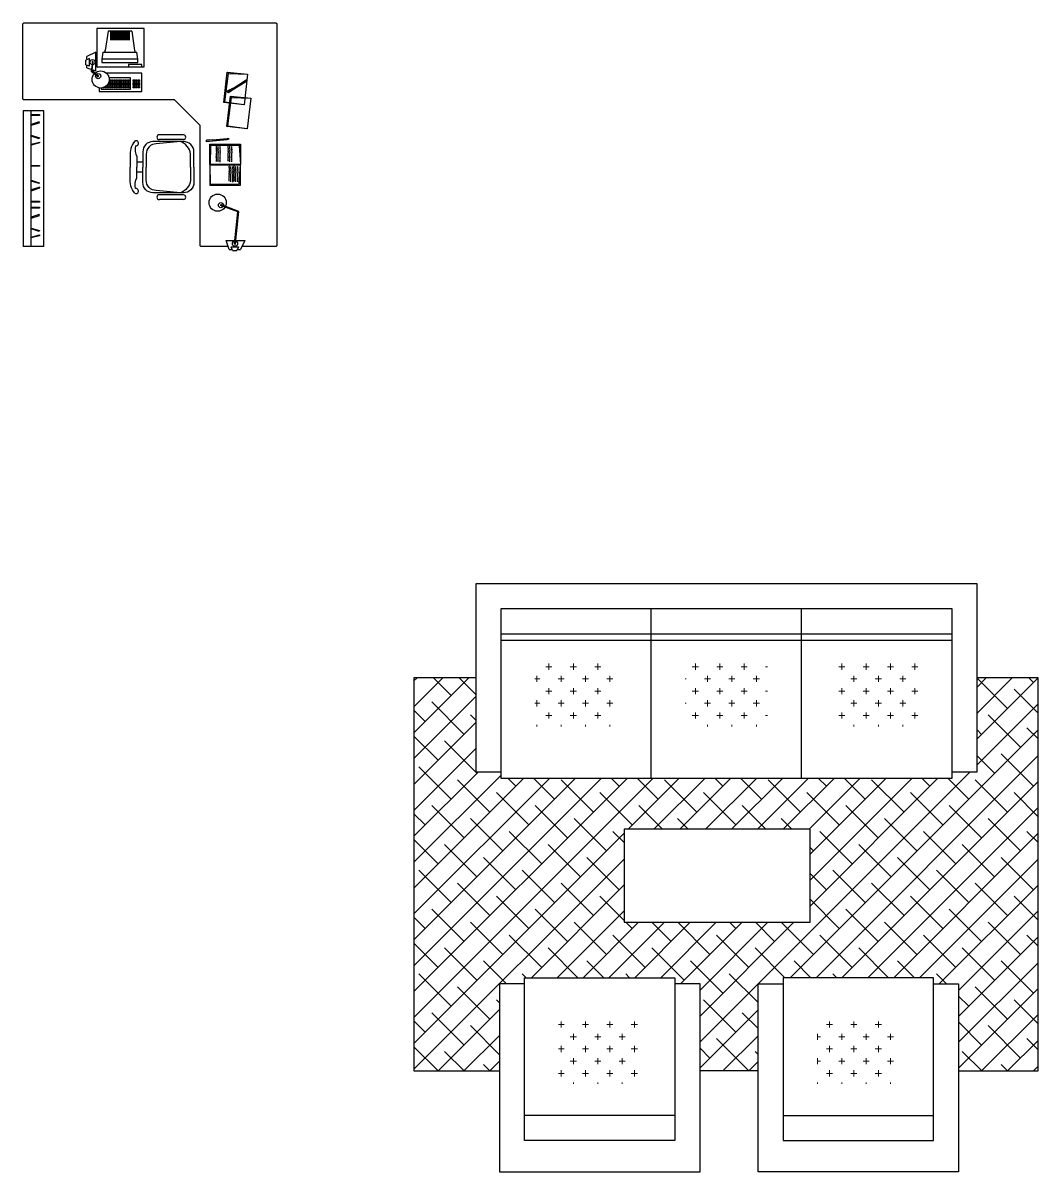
# Model space of a CAD drawing. Header units: millimetres. Extents: x -12161372 to 46643, y -9506984 to 15358.
# Drawn here: x 2402 to 2935, y 743 to 1346 of the extents above; entities that cross this region are included whole.
import ezdxf

# ---------------------------------------------------------------- set-up
doc = ezdxf.new("R2010")
doc.units = ezdxf.units.MM
doc.layers.add('FUR', color=42, linetype='Continuous')
doc.layers.add('furniture', color=7, linetype='Continuous', lineweight=5)
doc.layers.add('HAT', color=9, linetype='Continuous', lineweight=0)
doc.layers.add('GRID', color=7, linetype='Continuous', plot=False)

# ---------------------------------------------------------------- blocks, each defined once
blk = doc.blocks.new('A$C3A6B05BA')
at = {"layer": 'FUR'}
for p, q in [((80, 31), (0, 31)), ((0, 31), (0, 1)), ((80, 1), (80, 31)), ((76, 27), (4, 27)), ((4, 27), (4, 0)), ((28, 0), (28, 27)), ((52, 0), (52, 27)), ((76, 0), (76, 27)), ((4, 23), (76, 23)), ((4, 22), (76, 22)), ((0, 1), (4, 1)), ((4, 0), (76, 0)), ((76, 1), (80, 1))]:
    blk.add_line(p, q, dxfattribs=at)
blk = doc.blocks.new('A$C1789677D')
at = {"layer": 'FUR'}
for p, q in [((31, 32), (1, 32)), ((1, 32), (1, 28)), ((31, 0), (31, 32)), ((0, 4), (0, 28)), ((0, 28), (26, 28)), ((22, 28), (22, 4)), ((26, 28), (26, 4)), ((26, 4), (0, 4)), ((1, 4), (1, 0)), ((1, 0), (31, 0))]:
    blk.add_line(p, q, dxfattribs=at)
blk = doc.blocks.new('A$C4B5B1C67')
at = {"layer": 'FUR'}
blk.add_line((55.51, 16.29), (46.15, 16.29), dxfattribs=at)
for points in [[(9.99, 79.69), (0, 79.69), (0, 16.29), (13.81, 16.29)], [(87.85, 16.29), (87.85, 16.29), (100.67, 16.29), (100.67, 79.66), (90.84, 79.66)]]:
    blk.add_lwpolyline(points, dxfattribs=at)
blk.add_lwpolyline([(33.89, 55.27), (33.89, 40.27), (63.89, 40.27), (63.89, 40.27), (63.89, 55.27)], close=True, dxfattribs=at)
at = {"layer": 'HAT'}
for p, q in [((21.77, 80.99), (21.77, 81.97)), ((25.71, 80.99), (25.71, 81.97)), ((29.64, 80.99), (29.64, 81.97)), ((45.39, 80.99), (45.39, 81.97)), ((49.32, 80.99), (49.32, 81.97)), ((53.26, 80.99), (53.26, 81.97)), ((69, 80.99), (69, 81.97)), ((72.94, 80.99), (72.94, 81.97)), ((76.87, 80.99), (76.87, 81.97)), ((80.81, 80.99), (80.81, 81.97)), ((19.8, 79.02), (19.8, 80)), ((21.28, 81.48), (22.26, 81.48)), ((23.74, 79.02), (23.74, 80)), ((25.21, 81.48), (26.2, 81.48)), ((27.67, 79.02), (27.67, 80)), ((29.15, 81.48), (30.13, 81.48)), ((31.61, 79.02), (31.61, 80)), ((44.89, 81.48), (45.88, 81.48)), ((47.35, 79.02), (47.35, 80)), ((48.83, 81.48), (49.81, 81.48)), ((51.29, 79.02), (51.29, 80)), ((52.77, 81.48), (53.75, 81.48)), ((55.23, 79.02), (55.23, 80)), ((56.7, 81.48), (57.01, 81.48)), ((68.51, 81.48), (69.49, 81.48)), ((70.97, 79.02), (70.97, 80)), ((72.45, 81.48), (73.43, 81.48)), ((74.91, 79.02), (74.91, 80)), ((76.38, 81.48), (77.37, 81.48)), ((78.84, 79.02), (78.84, 80)), ((80.32, 81.48), (81.26, 81.48)), ((19.51, 79.51), (20.29, 79.51)), ((21.77, 77.05), (21.77, 78.04)), ((23.25, 79.51), (24.23, 79.51)), ((25.71, 77.05), (25.71, 78.04)), ((27.18, 79.51), (28.17, 79.51)), ((29.64, 77.05), (29.64, 78.04)), ((31.12, 79.51), (32.1, 79.51)), ((43.76, 79.51), (43.91, 79.51)), ((45.39, 77.05), (45.39, 78.04)), ((46.86, 79.51), (47.85, 79.51)), ((49.32, 77.05), (49.32, 78.04)), ((50.8, 79.51), (51.78, 79.51)), ((53.26, 77.05), (53.26, 78.04)), ((54.73, 79.51), (55.72, 79.51)), ((69, 77.05), (69, 78.04)), ((70.48, 79.51), (71.46, 79.51)), ((72.94, 77.05), (72.94, 78.04)), ((74.41, 79.51), (75.4, 79.51)), ((76.87, 77.05), (76.87, 78.04)), ((78.35, 79.51), (79.33, 79.51)), ((80.81, 77.05), (80.81, 78.04)), ((19.8, 75.08), (19.8, 76.07)), ((21.28, 77.54), (22.26, 77.54)), ((23.74, 75.08), (23.74, 76.07)), ((25.21, 77.54), (26.2, 77.54)), ((27.67, 75.08), (27.67, 76.07)), ((29.15, 77.54), (30.13, 77.54)), ((31.61, 75.08), (31.61, 76.07)), ((44.89, 77.54), (45.88, 77.54)), ((47.35, 75.08), (47.35, 76.07)), ((48.83, 77.54), (49.81, 77.54)), ((51.29, 75.08), (51.29, 76.07)), ((52.77, 77.54), (53.75, 77.54)), ((55.23, 75.08), (55.23, 76.07)), ((56.7, 77.54), (57.01, 77.54)), ((68.51, 77.54), (69.49, 77.54)), ((70.97, 75.08), (70.97, 76.07)), ((72.45, 77.54), (73.43, 77.54)), ((74.91, 75.08), (74.91, 76.07)), ((76.38, 77.54), (77.37, 77.54)), ((78.84, 75.08), (78.84, 76.07)), ((80.32, 77.54), (81.26, 77.54)), ((19.51, 75.58), (20.29, 75.58)), ((23.25, 75.58), (24.23, 75.58)), ((27.18, 75.58), (28.17, 75.58)), ((31.12, 75.58), (32.1, 75.58)), ((43.76, 75.58), (43.91, 75.58)), ((46.86, 75.58), (47.85, 75.58)), ((50.8, 75.58), (51.78, 75.58)), ((54.73, 75.58), (55.72, 75.58)), ((70.48, 75.58), (71.46, 75.58)), ((74.41, 75.58), (75.4, 75.58)), ((78.35, 75.58), (79.33, 75.58)), ((21.28, 73.61), (22.26, 73.61)), ((21.77, 73.12), (21.77, 74.1)), ((25.21, 73.61), (26.2, 73.61)), ((25.71, 73.12), (25.71, 74.1)), ((29.15, 73.61), (30.13, 73.61)), ((29.64, 73.12), (29.64, 74.1)), ((44.89, 73.61), (45.88, 73.61)), ((45.39, 73.12), (45.39, 74.1)), ((48.83, 73.61), (49.81, 73.61)), ((49.32, 73.12), (49.32, 74.1)), ((52.77, 73.61), (53.75, 73.61)), ((53.26, 73.12), (53.26, 74.1)), ((56.7, 73.61), (57.01, 73.61)), ((68.51, 73.61), (69.49, 73.61)), ((69, 73.12), (69, 74.1)), ((72.45, 73.61), (73.43, 73.61)), ((72.94, 73.12), (72.94, 74.1)), ((76.38, 73.61), (77.37, 73.61)), ((76.87, 73.12), (76.87, 74.1)), ((80.32, 73.61), (81.26, 73.61)), ((80.81, 73.12), (80.81, 74.1)), ((19.8, 71.85), (19.8, 72.13)), ((23.74, 71.85), (23.74, 72.13)), ((27.67, 71.85), (27.67, 72.13)), ((31.61, 71.85), (31.61, 72.13)), ((47.35, 71.85), (47.35, 72.13)), ((51.29, 71.85), (51.29, 72.13)), ((55.23, 71.85), (55.23, 72.13)), ((70.97, 71.85), (70.97, 72.13)), ((74.91, 71.85), (74.91, 72.13)), ((78.84, 71.85), (78.84, 72.13)), ((23.74, 23.29), (23.74, 24.27)), ((27.67, 23.29), (27.67, 24.27)), ((31.61, 23.29), (31.61, 24.27)), ((35.55, 23.29), (35.55, 24.27)), ((67.03, 23.29), (67.03, 24.27)), ((70.97, 23.29), (70.97, 24.27)), ((74.91, 23.29), (74.91, 24.27)), ((23.32, 23.78), (24.23, 23.78)), ((25.71, 21.32), (25.71, 22.3)), ((27.18, 23.78), (28.17, 23.78)), ((29.64, 21.32), (29.64, 22.3)), ((31.12, 23.78), (32.1, 23.78)), ((33.58, 21.32), (33.58, 22.3)), ((35.05, 23.78), (36.04, 23.78)), ((65.07, 21.32), (65.07, 22.3)), ((66.54, 23.78), (67.53, 23.78)), ((69, 21.32), (69, 22.3)), ((70.48, 23.78), (71.46, 23.78)), ((72.94, 21.32), (72.94, 22.3)), ((74.41, 23.78), (75.4, 23.78)), ((76.87, 21.32), (76.87, 22.3)), ((25.21, 21.81), (26.2, 21.81)), ((29.15, 21.81), (30.13, 21.81)), ((33.09, 21.81), (34.07, 21.81)), ((65.02, 21.81), (65.56, 21.81)), ((68.51, 21.81), (69.49, 21.81)), ((72.45, 21.81), (73.43, 21.81)), ((76.38, 21.81), (77.37, 21.81)), ((23.32, 19.84), (24.23, 19.84)), ((23.74, 19.35), (23.74, 20.34)), ((27.18, 19.84), (28.17, 19.84)), ((27.67, 19.35), (27.67, 20.34)), ((31.12, 19.84), (32.1, 19.84)), ((31.61, 19.35), (31.61, 20.34)), ((35.05, 19.84), (36.04, 19.84)), ((35.55, 19.35), (35.55, 20.34)), ((66.54, 19.84), (67.53, 19.84)), ((67.03, 19.35), (67.03, 20.34)), ((70.48, 19.84), (71.46, 19.84)), ((70.97, 19.35), (70.97, 20.34)), ((74.41, 19.84), (75.4, 19.84)), ((74.91, 19.35), (74.91, 20.34)), ((25.21, 17.88), (26.2, 17.88)), ((25.71, 17.38), (25.71, 18.37)), ((29.15, 17.88), (30.13, 17.88)), ((29.64, 17.38), (29.64, 18.37)), ((33.09, 17.88), (34.07, 17.88)), ((33.58, 17.38), (33.58, 18.37)), ((65.02, 17.88), (65.56, 17.88)), ((65.07, 17.38), (65.07, 18.37)), ((68.51, 17.88), (69.49, 17.88)), ((69, 17.38), (69, 18.37)), ((72.45, 17.88), (73.43, 17.88)), ((72.94, 17.38), (72.94, 18.37)), ((76.38, 17.88), (77.37, 17.88)), ((76.87, 17.38), (76.87, 18.37)), ((23.32, 15.91), (24.23, 15.91)), ((23.74, 15.42), (23.74, 16.4)), ((27.18, 15.91), (28.17, 15.91)), ((27.67, 15.42), (27.67, 16.4)), ((31.12, 15.91), (32.1, 15.91)), ((31.61, 15.42), (31.61, 16.4)), ((35.05, 15.91), (36.04, 15.91)), ((35.55, 15.42), (35.55, 16.4)), ((66.54, 15.91), (67.53, 15.91)), ((67.03, 15.42), (67.03, 16.4)), ((70.48, 15.91), (71.46, 15.91)), ((70.97, 15.42), (70.97, 16.4)), ((74.41, 15.91), (75.4, 15.91)), ((74.91, 15.42), (74.91, 16.4)), ((25.71, 14.22), (25.71, 14.43)), ((29.64, 14.22), (29.64, 14.43)), ((33.58, 14.22), (33.58, 14.43)), ((65.07, 14.22), (65.07, 14.43)), ((69, 14.22), (69, 14.43)), ((72.94, 14.22), (72.94, 14.43)), ((76.87, 14.22), (76.87, 14.43))]:
    blk.add_line(p, q, dxfattribs=at)
at = {"layer": 'FUR', "xscale": 1.010526315688521, "yscale": 1.010526315688521, "zscale": 1.010526315688521}
blk.add_blockref('A$C3A6B05BA', (9.99, 63.52), dxfattribs=at)
at = {"layer": 'FUR', "yscale": 1.010526315688521}
for p, xscale, zscale, rotation in [((13.81, 31.33), 1.010526315688521, 1.010526315688521, 270), ((87.85, 31.33), -1.010526315688521, 1.010526315688421, 90)]:
    blk.add_blockref('A$C1789677D', p, dxfattribs=dict(at, xscale=xscale, zscale=zscale, rotation=rotation))
blk = doc.blocks.new('A$C0C0C0870')
at = {"layer": 'HAT'}
h = blk.add_hatch(dxfattribs=at)
h.set_pattern_fill('ANSI38,_O', color=256, scale=23.616)
h.set_pattern_definition([(45, (51.786, -901.223), (-2.087379, 2.087379), []), (135, (51.786, -901.223), (-6.262138, 2.087379), [7.38, -4.428])])
h.paths.add_polyline_path([(100.67, 79.66), (90.84, 79.66), (90.84, 64.53), (86.79, 64.53), (86.79, 63.52), (14.04, 63.52), (14.04, 64.53), (9.99, 64.53), (9.99, 79.69), (0, 79.69), (0, 16.29), (13.81, 16.29), (13.81, 30.32), (17.85, 30.32), (17.85, 31.33), (42.1, 31.33), (42.1, 30.32), (46.15, 30.32), (46.15, 16.29), (55.51, 16.29), (55.51, 30.32), (59.55, 30.32), (59.55, 31.33), (83.81, 31.33), (83.81, 30.32), (87.85, 30.32), (87.85, 16.29), (100.67, 16.29)])
h.paths.add_polyline_path([(63.89, 55.27), (63.89, 40.27), (33.89, 40.27), (33.89, 55.27)], flags=16)
at = {"layer": 'FUR'}
blk.add_blockref('A$C4B5B1C67', (0, 0), dxfattribs=at)

msp = doc.modelspace()

# ---------------------------------------------------------------- linework, layer by layer
at = {"layer": 'GRID'}
for p, q in [((2465.488, 1343.012), (2440.607, 1343.012)), ((2440.607, 1343.012), (2440.607, 1322.871)), ((2446.53, 1341.472), (2445.067, 1331.484)), ((2458.977, 1341.472), (2446.53, 1341.472)), ((2447.895, 1341.472), (2447.895, 1336.756)), ((2448.432, 1341.472), (2448.432, 1336.756)), ((2448.969, 1341.472), (2448.969, 1336.756)), ((2449.506, 1341.472), (2449.506, 1336.756)), ((2450.044, 1341.472), (2450.044, 1336.756)), ((2450.581, 1341.472), (2450.581, 1336.756)), ((2451.118, 1341.472), (2451.118, 1336.756)), ((2451.655, 1341.472), (2451.655, 1336.756)), ((2452.192, 1341.472), (2452.192, 1336.756)), ((2452.73, 1341.472), (2452.73, 1336.756)), ((2453.267, 1341.472), (2453.267, 1336.756)), ((2453.804, 1341.472), (2453.804, 1336.756)), ((2453.804, 1341.472), (2453.804, 1336.756)), ((2454.341, 1341.472), (2454.341, 1336.756)), ((2454.878, 1341.472), (2454.878, 1336.756)), ((2455.416, 1341.472), (2455.416, 1336.756)), ((2455.953, 1341.472), (2455.953, 1336.756)), ((2456.49, 1341.472), (2456.49, 1336.756)), ((2457.027, 1341.472), (2457.027, 1336.756)), ((2457.564, 1341.472), (2457.564, 1336.756)), ((2458.977, 1341.472), (2460.44, 1331.484)), ((2465.488, 1322.871), (2465.488, 1343.012)), ((2436.716, 1327.201), (2434.814, 1326.278)), ((2434.814, 1323.935), (2434.814, 1326.278)), ((2440.151, 1330.504), (2435.394, 1328.198)), ((2435.394, 1326.56), (2435.394, 1328.198)), ((2436.716, 1323.308), (2436.716, 1327.201)), ((2440.151, 1320.772), (2440.151, 1330.504)), ((2443.838, 1330.506), (2443.307, 1326.882)), ((2462.216, 1326.882), (2443.307, 1326.882)), ((2443.307, 1326.882), (2443.307, 1325.206)), ((2443.838, 1330.506), (2461.669, 1330.506)), ((2462.216, 1326.882), (2461.669, 1330.506)), ((2462.216, 1325.206), (2462.216, 1326.882)), ((2434.814, 1323.935), (2436.716, 1323.308)), ((2435.394, 1322.341), (2435.394, 1323.744)), ((2435.394, 1322.341), (2440.151, 1320.772)), ((2438.308, 1325.066), (2437.754, 1320.583)), ((2437.754, 1320.583), (2441.143, 1317.773)), ((2438.494, 1325.57), (2438.005, 1321.063)), ((2438.005, 1321.063), (2441.451, 1318.213)), ((2440.607, 1322.871), (2465.488, 1322.871)), ((2443.307, 1325.206), (2462.216, 1325.206)), ((2464.304, 1324.055), (2457.195, 1324.055)), ((2457.195, 1324.055), (2457.195, 1322.871)), ((2464.304, 1322.871), (2464.304, 1324.055)), ((2509.113, 1320.132), (2509.727, 1319.393)), ((2464.298, 1319.471), (2445.767, 1319.471)), ((2458.374, 1317.102), (2447.062, 1317.102)), ((2458.374, 1311.178), (2458.374, 1317.102)), ((2464.298, 1309.993), (2464.298, 1319.471)), ((2507.845, 1304.495), (2509.727, 1319.393)), ((2509.727, 1319.393), (2519.789, 1318.926)), ((2512.018, 1311.543), (2518.533, 1315.657)), ((2512.305, 1311.089), (2518.819, 1315.202)), ((2519.489, 1315.976), (2518.533, 1315.657)), ((2518.819, 1315.202), (2519.489, 1315.976)), ((2441.787, 1311.835), (2441.787, 1309.993)), ((2441.787, 1309.993), (2464.298, 1309.993)), ((2442.972, 1311.76), (2442.972, 1311.178)), ((2442.972, 1311.178), (2458.374, 1311.178)), ((2509.179, 1310.194), (2510.504, 1311.031)), ((2509.301, 1310), (2509.179, 1310.194)), ((2509.196, 1309.998), (2511.916, 1311.715)), ((2509.666, 1309.253), (2509.196, 1309.998)), ((2509.301, 1310), (2510.626, 1310.837)), ((2512.381, 1310.967), (2509.666, 1309.253)), ((2510.626, 1310.837), (2510.504, 1311.031)), ((2511.916, 1311.715), (2512.31, 1311.092)), ((2512.305, 1311.089), (2512.381, 1310.967)), ((2481.433, 1305.563), (2494.863, 1292.143)), ((2507.845, 1304.495), (2507.304, 1304.118)), ((2507.845, 1304.495), (2517.784, 1303.133)), ((2509.441, 1291.915), (2511.324, 1306.813)), ((2510.71, 1307.552), (2511.324, 1306.813)), ((2511.324, 1306.813), (2521.386, 1306.346)), ((2517.784, 1303.133), (2517.979, 1302.922)), ((2402.048, 1299.777), (2402.048, 1228.59)), ((2412.828, 1299.777), (2402.048, 1299.777)), ((2406.248, 1228.59), (2406.248, 1299.777)), ((2412.828, 1228.59), (2412.828, 1299.777)), ((2508.9, 1291.538), (2509.441, 1291.915)), ((2509.441, 1291.915), (2519.381, 1290.553)), ((2519.381, 1290.553), (2519.576, 1290.342)), ((2486.202, 1287.246), (2473.462, 1287.246)), ((2486.202, 1284.657), (2473.462, 1284.657)), ((2498.189, 1284.436), (2501.392, 1284.727)), ((2498.268, 1283.559), (2498.189, 1284.436)), ((2498.262, 1284.619), (2499.823, 1284.761)), ((2498.283, 1284.391), (2498.262, 1284.619)), ((2501.466, 1283.85), (2498.268, 1283.559)), ((2498.283, 1284.391), (2499.844, 1284.532)), ((2499.844, 1284.532), (2499.823, 1284.761)), ((2501.392, 1284.727), (2501.459, 1283.993)), ((2501.405, 1284.528), (2509.078, 1285.225)), ((2501.453, 1283.993), (2509.126, 1284.69)), ((2501.453, 1283.993), (2501.466, 1283.85)), ((2510.075, 1285.074), (2509.078, 1285.225)), ((2509.126, 1284.69), (2510.075, 1285.074)), ((2499.896, 1282.342), (2500.331, 1281.847)), ((2500.331, 1281.847), (2500.094, 1271.817)), ((2500.331, 1281.847), (2515.347, 1281.649)), ((2516.011, 1282.342), (2515.347, 1281.649)), ((2515.347, 1281.649), (2516.011, 1271.598)), ((2464.817, 1272.906), (2461.666, 1272.906)), ((2500.094, 1271.817), (2499.905, 1271.6)), ((2464.817, 1267.534), (2461.666, 1267.534)), ((2500.331, 1261.349), (2500.094, 1271.379)), ((2500.094, 1271.379), (2516.011, 1271.379)), ((2515.347, 1261.547), (2516.011, 1271.598)), ((2500.331, 1261.349), (2515.347, 1261.547)), ((2486.202, 1255.783), (2473.462, 1255.783)), ((2486.202, 1253.195), (2473.462, 1253.195)), ((2514.703, 1246.713), (2505.594, 1250.102)), ((2515.183, 1246.964), (2506.035, 1250.41)), ((2512.888, 1229.986), (2514.703, 1246.713)), ((2513.392, 1230.172), (2515.183, 1246.964)), ((2508.593, 1231.83), (2518.326, 1231.83)), ((2510.163, 1227.073), (2508.593, 1231.83)), ((2518.326, 1231.83), (2516.02, 1227.073)), ((2412.828, 1228.59), (2402.048, 1228.59)), ((2510.163, 1227.073), (2511.566, 1227.073)), ((2511.13, 1228.395), (2515.023, 1228.395)), ((2511.757, 1226.492), (2511.13, 1228.395)), ((2511.757, 1226.492), (2514.1, 1226.492)), ((2515.023, 1228.395), (2514.1, 1226.492)), ((2514.382, 1227.073), (2516.02, 1227.073))]:
    msp.add_line(p, q, dxfattribs=at)
for points in [[(2481.433, 1305.563), (2402.428, 1305.563, -0.4142136), (2401.891, 1306.1), (2401.891, 1345.315, -0.4142136), (2402.428, 1345.853), (2495.4, 1345.853)], [(2495.4, 1345.853), (2534.616, 1345.853, -0.4142136), (2535.153, 1345.315), (2535.153, 1229.127, -0.4142136), (2534.616, 1228.59), (2516.755, 1228.59)], [(2509.662, 1228.59), (2495.4, 1228.59, -0.4142136), (2494.863, 1229.127), (2494.863, 1292.143)], [(2460.533, 1283.886, 0.2070657), (2458.192, 1275.717), (2458.192, 1270.22)], [(2461.02, 1281.45, 0.2145784), (2461.666, 1275.739), (2461.666, 1270.22)], [(2491.569, 1270.22), (2491.569, 1278.278, 0.4142136), (2486.197, 1283.65), (2470.081, 1283.65, 0.4183762), (2464.817, 1278.278), (2464.817, 1270.22)], [(2489.88, 1270.22), (2489.88, 1277.073, 0.2802797), (2484.508, 1283.65), (2471.834, 1282.445, 0.4183762), (2466.569, 1277.073), (2466.569, 1270.22)], [(2460.533, 1256.554, -0.2070657), (2458.192, 1264.724), (2458.192, 1270.22)], [(2461.02, 1258.991, -0.2145784), (2461.666, 1264.702), (2461.666, 1270.22)], [(2491.569, 1270.22), (2491.569, 1262.162, -0.4142136), (2486.197, 1256.79), (2470.081, 1256.79, -0.4183762), (2464.817, 1262.162), (2464.817, 1270.22)], [(2489.88, 1270.22), (2489.88, 1263.368, -0.2802797), (2484.508, 1256.79), (2471.834, 1257.996, -0.4183762), (2466.569, 1263.368), (2466.569, 1270.22)]]:
    msp.add_lwpolyline(points, format="xyb", dxfattribs=at)
for points in [[(2517.98, 1302.912), (2507.304, 1304.118), (2509.113, 1320.132), (2519.789, 1318.926)], [(2448.022, 1315.516), (2447.258, 1315.516), (2447.258, 1315.947), (2448.022, 1315.947)], [(2448.022, 1314.752), (2447.258, 1314.752), (2447.258, 1315.184), (2448.022, 1315.184)], [(2448.022, 1314.021), (2447.258, 1314.021), (2447.258, 1314.453), (2448.022, 1314.453)], [(2449.119, 1315.516), (2448.355, 1315.516), (2448.355, 1315.947), (2449.119, 1315.947)], [(2449.119, 1314.752), (2448.355, 1314.752), (2448.355, 1315.184), (2449.119, 1315.184)], [(2449.119, 1314.021), (2448.355, 1314.021), (2448.355, 1314.453), (2449.119, 1314.453)], [(2450.415, 1315.516), (2449.651, 1315.516), (2449.651, 1315.947), (2450.415, 1315.947)], [(2450.415, 1314.752), (2449.651, 1314.752), (2449.651, 1315.184), (2450.415, 1315.184)], [(2450.415, 1314.021), (2449.651, 1314.021), (2449.651, 1314.453), (2450.415, 1314.453)], [(2451.545, 1315.516), (2450.78, 1315.516), (2450.78, 1315.947), (2451.545, 1315.947)], [(2451.545, 1314.752), (2450.78, 1314.752), (2450.78, 1315.184), (2451.545, 1315.184)], [(2451.545, 1314.021), (2450.78, 1314.021), (2450.78, 1314.453), (2451.545, 1314.453)], [(2452.841, 1315.516), (2452.076, 1315.516), (2452.076, 1315.947), (2452.841, 1315.947)], [(2452.841, 1314.752), (2452.076, 1314.752), (2452.076, 1315.184), (2452.841, 1315.184)], [(2452.841, 1314.021), (2452.076, 1314.021), (2452.076, 1314.453), (2452.841, 1314.453)], [(2453.871, 1315.516), (2453.106, 1315.516), (2453.106, 1315.947), (2453.871, 1315.947)], [(2453.871, 1314.752), (2453.106, 1314.752), (2453.106, 1315.184), (2453.871, 1315.184)], [(2453.871, 1314.021), (2453.106, 1314.021), (2453.106, 1314.453), (2453.871, 1314.453)], [(2455.167, 1315.516), (2454.402, 1315.516), (2454.402, 1315.947), (2455.167, 1315.947)], [(2455.167, 1314.752), (2454.402, 1314.752), (2454.402, 1315.184), (2455.167, 1315.184)], [(2455.167, 1314.021), (2454.402, 1314.021), (2454.402, 1314.453), (2455.167, 1314.453)], [(2456.296, 1315.516), (2455.532, 1315.516), (2455.532, 1315.947), (2456.296, 1315.947)], [(2456.296, 1314.752), (2455.532, 1314.752), (2455.532, 1315.184), (2456.296, 1315.184)], [(2456.296, 1314.021), (2455.532, 1314.021), (2455.532, 1314.453), (2456.296, 1314.453)], [(2457.592, 1315.516), (2456.828, 1315.516), (2456.828, 1315.947), (2457.592, 1315.947)], [(2457.592, 1314.752), (2456.828, 1314.752), (2456.828, 1315.184), (2457.592, 1315.184)], [(2457.592, 1314.021), (2456.828, 1314.021), (2456.828, 1314.453), (2457.592, 1314.453)], [(2460.55, 1315.516), (2459.785, 1315.516), (2459.785, 1315.947), (2460.55, 1315.947)], [(2460.55, 1314.752), (2459.785, 1314.752), (2459.785, 1315.184), (2460.55, 1315.184)], [(2460.55, 1314.021), (2459.785, 1314.021), (2459.785, 1314.453), (2460.55, 1314.453)], [(2461.679, 1315.516), (2460.915, 1315.516), (2460.915, 1315.947), (2461.679, 1315.947)], [(2461.679, 1314.752), (2460.915, 1314.752), (2460.915, 1315.184), (2461.679, 1315.184)], [(2461.679, 1314.021), (2460.915, 1314.021), (2460.915, 1314.453), (2461.679, 1314.453)], [(2462.975, 1315.516), (2462.211, 1315.516), (2462.211, 1315.947), (2462.975, 1315.947)], [(2462.975, 1314.752), (2462.211, 1314.752), (2462.211, 1315.184), (2462.975, 1315.184)], [(2462.975, 1314.021), (2462.211, 1314.021), (2462.211, 1314.453), (2462.975, 1314.453)], [(2445.597, 1311.83), (2444.832, 1311.83), (2444.832, 1312.261), (2445.597, 1312.261)], [(2446.726, 1312.56), (2445.962, 1312.56), (2445.962, 1312.992), (2446.726, 1312.992)], [(2446.726, 1311.83), (2445.962, 1311.83), (2445.962, 1312.261), (2446.726, 1312.261)], [(2448.022, 1313.324), (2447.258, 1313.324), (2447.258, 1313.756), (2448.022, 1313.756)], [(2448.022, 1312.56), (2447.258, 1312.56), (2447.258, 1312.992), (2448.022, 1312.992)], [(2448.022, 1311.83), (2447.258, 1311.83), (2447.258, 1312.261), (2448.022, 1312.261)], [(2449.119, 1313.324), (2448.355, 1313.324), (2448.355, 1313.756), (2449.119, 1313.756)], [(2449.119, 1312.56), (2448.355, 1312.56), (2448.355, 1312.992), (2449.119, 1312.992)], [(2449.119, 1311.83), (2448.355, 1311.83), (2448.355, 1312.261), (2449.119, 1312.261)], [(2450.415, 1313.324), (2449.651, 1313.324), (2449.651, 1313.756), (2450.415, 1313.756)], [(2450.415, 1312.56), (2449.651, 1312.56), (2449.651, 1312.992), (2450.415, 1312.992)], [(2450.415, 1311.83), (2449.651, 1311.83), (2449.651, 1312.261), (2450.415, 1312.261)], [(2451.545, 1313.324), (2450.78, 1313.324), (2450.78, 1313.756), (2451.545, 1313.756)], [(2451.545, 1312.56), (2450.78, 1312.56), (2450.78, 1312.992), (2451.545, 1312.992)], [(2451.545, 1311.83), (2450.78, 1311.83), (2450.78, 1312.261), (2451.545, 1312.261)], [(2452.841, 1313.324), (2452.076, 1313.324), (2452.076, 1313.756), (2452.841, 1313.756)], [(2452.841, 1312.56), (2452.076, 1312.56), (2452.076, 1312.992), (2452.841, 1312.992)], [(2452.841, 1311.83), (2452.076, 1311.83), (2452.076, 1312.261), (2452.841, 1312.261)], [(2453.871, 1313.324), (2453.106, 1313.324), (2453.106, 1313.756), (2453.871, 1313.756)], [(2453.871, 1312.56), (2453.106, 1312.56), (2453.106, 1312.992), (2453.871, 1312.992)], [(2453.871, 1311.83), (2453.106, 1311.83), (2453.106, 1312.261), (2453.871, 1312.261)], [(2455.167, 1313.324), (2454.402, 1313.324), (2454.402, 1313.756), (2455.167, 1313.756)], [(2455.167, 1312.56), (2454.402, 1312.56), (2454.402, 1312.992), (2455.167, 1312.992)], [(2455.167, 1311.83), (2454.402, 1311.83), (2454.402, 1312.261), (2455.167, 1312.261)], [(2456.296, 1313.324), (2455.532, 1313.324), (2455.532, 1313.756), (2456.296, 1313.756)], [(2456.296, 1312.56), (2455.532, 1312.56), (2455.532, 1312.992), (2456.296, 1312.992)], [(2456.296, 1311.83), (2455.532, 1311.83), (2455.532, 1312.261), (2456.296, 1312.261)], [(2457.592, 1313.324), (2456.828, 1313.324), (2456.828, 1313.756), (2457.592, 1313.756)], [(2457.592, 1312.56), (2456.828, 1312.56), (2456.828, 1312.992), (2457.592, 1312.992)], [(2457.592, 1311.83), (2456.828, 1311.83), (2456.828, 1312.261), (2457.592, 1312.261)], [(2460.55, 1313.324), (2459.785, 1313.324), (2459.785, 1313.756), (2460.55, 1313.756)], [(2460.55, 1312.56), (2459.785, 1312.56), (2459.785, 1312.992), (2460.55, 1312.992)], [(2460.55, 1311.83), (2459.785, 1311.83), (2459.785, 1312.261), (2460.55, 1312.261)], [(2461.679, 1313.324), (2460.915, 1313.324), (2460.915, 1313.756), (2461.679, 1313.756)], [(2461.679, 1312.56), (2460.915, 1312.56), (2460.915, 1312.992), (2461.679, 1312.992)], [(2461.679, 1311.83), (2460.915, 1311.83), (2460.915, 1312.261), (2461.679, 1312.261)], [(2462.975, 1313.324), (2462.211, 1313.324), (2462.211, 1313.756), (2462.975, 1313.756)], [(2462.975, 1312.56), (2462.211, 1312.56), (2462.211, 1312.992), (2462.975, 1312.992)], [(2462.975, 1311.83), (2462.211, 1311.83), (2462.211, 1312.261), (2462.975, 1312.261)], [(2519.576, 1290.332), (2508.9, 1291.538), (2510.71, 1307.552), (2521.386, 1306.346)], [(2499.896, 1271.598), (2499.896, 1282.342), (2516.011, 1282.342), (2516.011, 1271.598)], [(2499.896, 1271.598), (2499.896, 1260.854), (2516.011, 1260.854), (2516.011, 1271.598)]]:
    msp.add_lwpolyline(points, close=True, dxfattribs=at)
for points in [[(2446.726, 1314.34), (2446.726, 1314.021), (2446.562, 1314.021)], [(2444.301, 1312.06), (2444.301, 1311.83), (2443.537, 1311.83), (2443.537, 1311.835)], [(2445.597, 1312.843), (2445.597, 1312.56), (2445.234, 1312.56)], [(2446.399, 1313.756), (2446.726, 1313.756), (2446.726, 1313.324), (2446.074, 1313.324)], [(2406.248, 1297.848), (2410.608, 1297.848), (2410.608, 1297.373), (2406.248, 1297.373)], [(2406.248, 1292.189), (2410.539, 1293.559), (2410.444, 1294.025), (2406.248, 1292.685)], [(2406.248, 1286.966), (2410.539, 1285.595), (2410.444, 1285.13), (2406.248, 1286.47)], [(2406.248, 1282.237), (2410.526, 1283.395), (2410.608, 1282.927), (2406.248, 1281.747)], [(2406.248, 1271.153), (2410.608, 1271.153), (2410.608, 1270.678), (2406.248, 1270.678)], [(2406.248, 1263.397), (2410.42, 1262.064), (2410.325, 1261.599), (2406.248, 1262.901)], [(2406.248, 1257.894), (2410.776, 1259.34), (2410.681, 1259.805), (2406.248, 1258.39)], [(2406.248, 1252.389), (2410.608, 1252.389), (2410.608, 1251.914), (2406.248, 1251.914)], [(2406.248, 1249.182), (2410.608, 1249.182), (2410.608, 1248.707), (2406.248, 1248.707)], [(2406.248, 1243.523), (2410.539, 1244.894), (2410.444, 1245.359), (2406.248, 1244.019)], [(2406.248, 1238.3), (2410.539, 1236.93), (2410.444, 1236.464), (2406.248, 1237.804)], [(2406.248, 1233.571), (2410.526, 1234.729), (2410.608, 1234.261), (2406.248, 1233.081)]]:
    msp.add_lwpolyline(points, dxfattribs=at)
for centre, radius in [((2438.401, 1325.318), 1.354), ((2442.66, 1316.235), 4.486), ((2441.331, 1317.962), 1.354), ((2504.057, 1251.619), 4.486), ((2505.784, 1250.29), 1.354), ((2513.14, 1230.079), 1.354)]:
    msp.add_circle(centre, radius, dxfattribs=at)
for centre, radius, start, end in [((2443.895, 1331.695), 1.191, 267.251959, 353.56624), ((2461.612, 1331.695), 1.191, 186.43376, 272.748041), ((2438.401, 1325.318), 0.269, 69.763802, 249.763802), ((2441.297, 1317.993), 0.269, 235.024882, 55.024882), ((2461.193, 1282.752), 1.313, 262.465153, 120.177201), ((2473.462, 1285.952), 1.294, 90, 270), ((2485.966, 1285.95), 1.314, 280.358038, 79.421937), ((2461.193, 1257.689), 1.313, 239.822799, 97.534847), ((2473.462, 1254.489), 1.294, 90, 270), ((2485.961, 1254.487), 1.314, 280.578063, 79.641962), ((2505.814, 1250.256), 0.269, 34.975118, 214.975118), ((2513.14, 1230.079), 0.269, 200.236198, 20.236198)]:
    msp.add_arc(centre, radius, start, end, dxfattribs=at)
for points in [[(2503.485, 1273.196), (2503.416, 1273.746), (2503.347, 1274.021), (2503.424, 1274.445), (2503.347, 1274.708), (2503.424, 1275.132), (2503.279, 1275.395), (2503.493, 1275.82), (2503.347, 1276.014), (2503.493, 1276.576), (2503.347, 1276.77), (2503.493, 1277.126), (2503.416, 1277.251), (2503.577, 1278.218), (2503.431, 1278.344), (2503.577, 1278.631), (2503.508, 1279.456), (2503.645, 1279.593), (2503.5, 1279.719), (2503.568, 1279.925), (2503.5, 1280.062), (2503.489, 1280.552), (2503.431, 1280.818), (2503.5, 1281.024), (2503.362, 1281.162), (2503.431, 1281.231), (2503.431, 1281.299)], [(2504.322, 1272.972), (2504.253, 1273.522), (2504.185, 1273.797), (2504.262, 1274.222), (2504.185, 1274.485), (2504.262, 1274.909), (2504.116, 1275.172), (2504.33, 1275.596), (2504.185, 1275.791), (2504.33, 1276.352), (2504.185, 1276.547), (2504.33, 1276.902), (2504.253, 1277.028), (2504.414, 1277.995), (2504.268, 1278.12), (2504.414, 1278.407), (2504.345, 1279.232), (2504.483, 1279.37), (2504.337, 1279.495), (2504.406, 1279.701), (2504.337, 1279.839), (2504.326, 1280.329), (2504.268, 1280.595), (2504.337, 1280.801), (2504.2, 1280.939), (2504.268, 1281.007), (2504.268, 1281.076)], [(2505.382, 1272.917), (2505.314, 1273.466), (2505.245, 1273.741), (2505.322, 1274.166), (2505.245, 1274.429), (2505.322, 1274.853), (2505.176, 1275.116), (2505.391, 1275.541), (2505.245, 1275.735), (2505.391, 1276.297), (2505.245, 1276.491), (2505.391, 1276.847), (2505.314, 1276.972), (2505.474, 1277.939), (2505.329, 1278.065), (2505.474, 1278.352), (2505.406, 1279.176), (2505.543, 1279.314), (2505.397, 1279.439), (2505.466, 1279.645), (2505.397, 1279.783), (2505.386, 1280.273), (2505.329, 1280.539), (2505.397, 1280.745), (2505.26, 1280.883), (2505.329, 1280.951), (2505.329, 1281.02)], [(2509.624, 1273.307), (2509.555, 1273.857), (2509.486, 1274.132), (2509.563, 1274.557), (2509.486, 1274.82), (2509.563, 1275.244), (2509.418, 1275.507), (2509.632, 1275.931), (2509.486, 1276.126), (2509.632, 1276.688), (2509.486, 1276.882), (2509.632, 1277.237), (2509.555, 1277.363), (2509.716, 1278.33), (2509.57, 1278.455), (2509.716, 1278.743), (2509.647, 1279.567), (2509.784, 1279.705), (2509.639, 1279.83), (2509.707, 1280.036), (2509.639, 1280.174), (2509.627, 1280.664), (2509.57, 1280.93), (2509.639, 1281.136), (2509.501, 1281.274), (2509.57, 1281.342), (2509.57, 1281.411)], [(2510.461, 1273.084), (2510.392, 1273.634), (2510.323, 1273.909), (2510.4, 1274.333), (2510.323, 1274.596), (2510.4, 1275.021), (2510.255, 1275.284), (2510.469, 1275.708), (2510.323, 1275.902), (2510.469, 1276.464), (2510.323, 1276.658), (2510.469, 1277.014), (2510.392, 1277.139), (2510.553, 1278.107), (2510.407, 1278.232), (2510.553, 1278.519), (2510.484, 1279.344), (2510.622, 1279.481), (2510.476, 1279.607), (2510.545, 1279.813), (2510.476, 1279.95), (2510.465, 1280.441), (2510.407, 1280.707), (2510.476, 1280.913), (2510.338, 1281.05), (2510.407, 1281.119), (2510.407, 1281.188)], [(2511.521, 1273.028), (2511.453, 1273.578), (2511.384, 1273.853), (2511.461, 1274.278), (2511.384, 1274.54), (2511.461, 1274.965), (2511.315, 1275.228), (2511.53, 1275.652), (2511.384, 1275.846), (2511.53, 1276.408), (2511.384, 1276.602), (2511.53, 1276.958), (2511.453, 1277.084), (2511.613, 1278.051), (2511.467, 1278.176), (2511.613, 1278.463), (2511.544, 1279.288), (2511.682, 1279.426), (2511.536, 1279.551), (2511.605, 1279.757), (2511.536, 1279.895), (2511.525, 1280.385), (2511.467, 1280.651), (2511.536, 1280.857), (2511.399, 1280.994), (2511.467, 1281.063), (2511.467, 1281.132)], [(2510.182, 1262.697), (2510.113, 1263.247), (2510.044, 1263.522), (2510.121, 1263.947), (2510.044, 1264.209), (2510.121, 1264.634), (2509.976, 1264.897), (2510.19, 1265.321), (2510.044, 1265.515), (2510.19, 1266.077), (2510.044, 1266.271), (2510.19, 1266.627), (2510.113, 1266.753), (2510.274, 1267.72), (2510.128, 1267.845), (2510.274, 1268.132), (2510.205, 1268.957), (2510.342, 1269.095), (2510.197, 1269.22), (2510.265, 1269.426), (2510.197, 1269.564), (2510.186, 1270.054), (2510.128, 1270.32), (2510.197, 1270.526), (2510.059, 1270.663), (2510.128, 1270.732), (2510.128, 1270.801)], [(2511.019, 1262.474), (2510.95, 1263.024), (2510.882, 1263.299), (2510.959, 1263.723), (2510.882, 1263.986), (2510.959, 1264.411), (2510.813, 1264.673), (2511.027, 1265.098), (2510.882, 1265.292), (2511.027, 1265.854), (2510.882, 1266.048), (2511.027, 1266.404), (2510.95, 1266.529), (2511.111, 1267.497), (2510.965, 1267.622), (2511.111, 1267.909), (2511.042, 1268.734), (2511.18, 1268.871), (2511.034, 1268.997), (2511.103, 1269.203), (2511.034, 1269.34), (2511.023, 1269.831), (2510.965, 1270.096), (2511.034, 1270.303), (2510.897, 1270.44), (2510.965, 1270.509), (2510.965, 1270.578)], [(2512.079, 1262.418), (2512.011, 1262.968), (2511.942, 1263.243), (2512.019, 1263.667), (2511.942, 1263.93), (2512.019, 1264.355), (2511.873, 1264.618), (2512.088, 1265.042), (2511.942, 1265.236), (2512.088, 1265.798), (2511.942, 1265.992), (2512.088, 1266.348), (2512.011, 1266.473), (2512.171, 1267.441), (2512.026, 1267.566), (2512.171, 1267.853), (2512.103, 1268.678), (2512.24, 1268.815), (2512.094, 1268.941), (2512.163, 1269.147), (2512.094, 1269.284), (2512.083, 1269.775), (2512.026, 1270.041), (2512.094, 1270.247), (2511.957, 1270.384), (2512.026, 1270.453), (2512.026, 1270.522)], [(2512.749, 1262.753), (2512.68, 1263.303), (2512.612, 1263.578), (2512.689, 1264.002), (2512.612, 1264.265), (2512.689, 1264.69), (2512.543, 1264.953), (2512.757, 1265.377), (2512.612, 1265.571), (2512.757, 1266.133), (2512.612, 1266.327), (2512.757, 1266.683), (2512.68, 1266.808), (2512.841, 1267.776), (2512.695, 1267.901), (2512.841, 1268.188), (2512.772, 1269.013), (2512.91, 1269.15), (2512.764, 1269.276), (2512.833, 1269.482), (2512.764, 1269.619), (2512.753, 1270.11), (2512.695, 1270.376), (2512.764, 1270.582), (2512.627, 1270.719), (2512.695, 1270.788), (2512.695, 1270.857)], [(2513.586, 1262.53), (2513.517, 1263.08), (2513.449, 1263.355), (2513.526, 1263.779), (2513.449, 1264.042), (2513.526, 1264.466), (2513.38, 1264.729), (2513.594, 1265.154), (2513.449, 1265.348), (2513.594, 1265.91), (2513.449, 1266.104), (2513.594, 1266.46), (2513.517, 1266.585), (2513.678, 1267.552), (2513.532, 1267.678), (2513.678, 1267.965), (2513.609, 1268.79), (2513.747, 1268.927), (2513.601, 1269.052), (2513.67, 1269.259), (2513.601, 1269.396), (2513.59, 1269.886), (2513.532, 1270.152), (2513.601, 1270.358), (2513.464, 1270.496), (2513.532, 1270.565), (2513.532, 1270.633)], [(2514.646, 1262.474), (2514.578, 1263.024), (2514.509, 1263.299), (2514.586, 1263.723), (2514.509, 1263.986), (2514.586, 1264.411), (2514.44, 1264.673), (2514.655, 1265.098), (2514.509, 1265.292), (2514.655, 1265.854), (2514.509, 1266.048), (2514.655, 1266.404), (2514.578, 1266.529), (2514.738, 1267.497), (2514.593, 1267.622), (2514.738, 1267.909), (2514.67, 1268.734), (2514.807, 1268.871), (2514.661, 1268.997), (2514.73, 1269.203), (2514.661, 1269.34), (2514.65, 1269.831), (2514.593, 1270.096), (2514.661, 1270.303), (2514.524, 1270.44), (2514.593, 1270.509), (2514.593, 1270.578)]]:
    msp.add_spline(points, degree=3, dxfattribs=at)

# ---------------------------------------------------------------- block references
at = {"layer": 'furniture', "xscale": 3.253005503197799, "yscale": 3.253005503197799, "zscale": 3.253005503197799}
msp.add_blockref('A$C0C0C0870', (2607.057, 743.166), dxfattribs=at)

doc.saveas('drawing.dxf')
